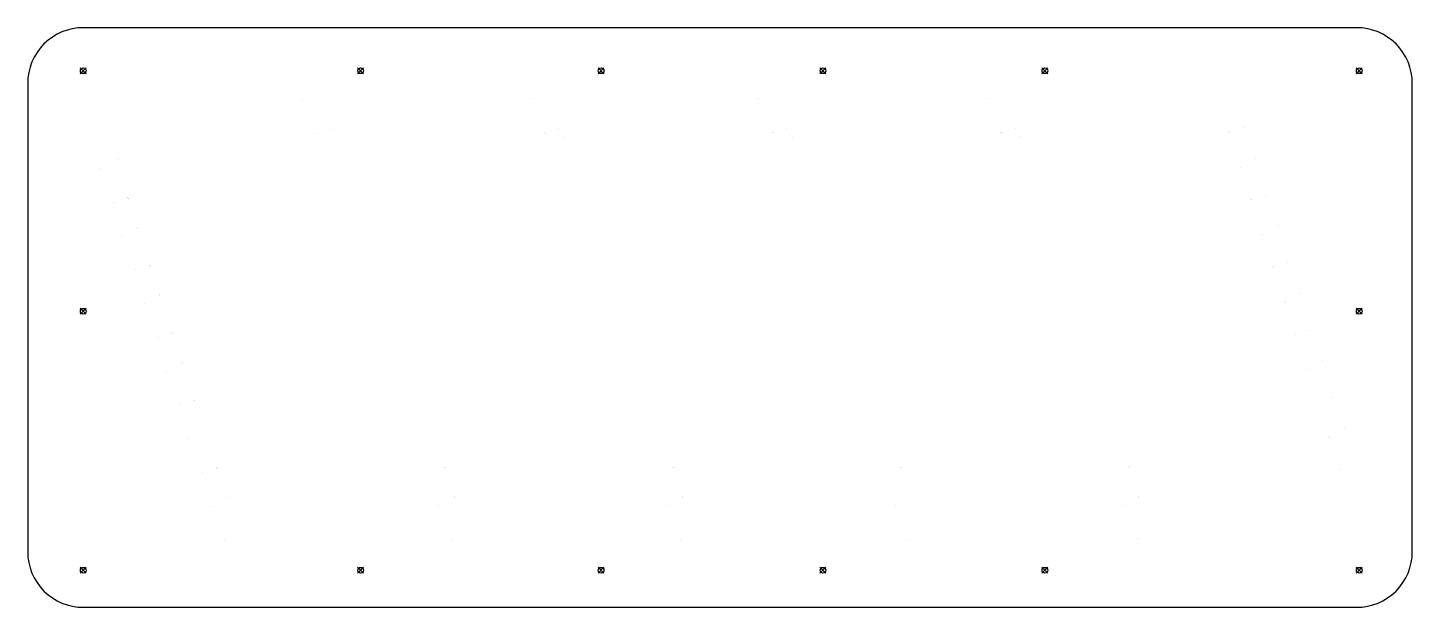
# Model space of a CAD drawing. Header units: millimetres. Extents: x 0 to 749, y 0 to 313.
import ezdxf

# ---------------------------------------------------------------- set-up
doc = ezdxf.new("R2010")
doc.units = ezdxf.units.MM
doc.layers.add('Contour', color=7, linetype='Continuous')
doc.layers.add('Engraving', color=7, linetype='Continuous')

msp = doc.modelspace()

# ---------------------------------------------------------------- linework, layer by layer
at = {"layer": 'Contour', "color": 7, "linetype": 'Continuous'}
for p, q in [((148.419, 274.661), (148.419, 274.661)), ((271.848, 274.86), (271.848, 274.86)), ((395.13, 274.938), (395.13, 274.938)), ((518.453, 275.072), (518.453, 275.072)), ((156.461, 256.099), (156.461, 256.099)), ((163.839, 258.499), (163.839, 258.499)), ((279.478, 256.526), (279.478, 256.526)), ((279.892, 256.298), (279.892, 256.298)), ((287.271, 258.699), (287.271, 258.699)), ((402.731, 256.654), (402.731, 256.654)), ((403.173, 256.377), (403.173, 256.377)), ((410.553, 258.778), (410.553, 258.778)), ((526.022, 256.87), (526.022, 256.87)), ((526.305, 256.551), (526.305, 256.551)), ((526.498, 256.51), (526.498, 256.51)), ((533.877, 258.911), (533.877, 258.911)), ((649.301, 257.01), (649.301, 257.01)), ((649.584, 256.691), (649.584, 256.691)), ((649.777, 256.65), (649.777, 256.65)), ((657.152, 259.051), (657.152, 259.051)), ((290.404, 253.963), (290.404, 253.963)), ((413.683, 254.051), (413.683, 254.051)), ((537.006, 254.19), (537.006, 254.19)), ((48.905, 241.928), (48.905, 241.928)), ((664.132, 242.631), (664.132, 242.631)), ((39.02, 237.104), (39.02, 237.104)), ((655.624, 237.785), (655.624, 237.785)), ((46.597, 218.866), (46.597, 218.866)), ((53.941, 221.257), (53.941, 221.257)), ((54.133, 221.217), (54.133, 221.217)), ((54.29, 221.11), (54.29, 221.11)), ((54.354, 221.029), (54.354, 221.029)), ((661.356, 220.399), (661.356, 220.399)), ((661.874, 220.185), (661.874, 220.185)), ((669.146, 222.571), (669.146, 222.571)), ((59.218, 204.917), (59.218, 204.917)), ((59.5, 205.362), (59.5, 205.362)), ((676.126, 206.15), (676.126, 206.15)), ((50.972, 200.619), (50.972, 200.619)), ((667.618, 201.306), (667.618, 201.306)), ((58.552, 182.375), (58.552, 182.375)), ((65.929, 184.776), (65.929, 184.776)), ((66.122, 184.736), (66.122, 184.736)), ((66.403, 184.416), (66.403, 184.416)), ((673.35, 183.92), (673.35, 183.92)), ((673.868, 183.706), (673.868, 183.706)), ((681.14, 186.092), (681.14, 186.092)), ((71.209, 168.438), (71.209, 168.438)), ((71.488, 168.882), (71.488, 168.882)), ((679.634, 164.945), (679.634, 164.945)), ((679.646, 164.837), (679.646, 164.837)), ((679.863, 165.36), (679.863, 165.36)), ((688.119, 169.671), (688.119, 169.671)), ((62.966, 164.14), (62.966, 164.14)), ((70.543, 145.896), (70.543, 145.896)), ((77.817, 148.284), (77.817, 148.284)), ((78.335, 148.069), (78.335, 148.069)), ((685.289, 147.564), (685.289, 147.564)), ((693.173, 149.627), (693.173, 149.627)), ((74.959, 127.661), (74.959, 127.661)), ((83.254, 131.989), (83.254, 131.989)), ((83.482, 132.402), (83.482, 132.402)), ((691.591, 128.455), (691.591, 128.455)), ((700.153, 133.207), (700.153, 133.207)), ((705.166, 113.149), (705.166, 113.149)), ((82.537, 109.417), (82.537, 109.417)), ((89.811, 111.805), (89.811, 111.805)), ((90.329, 111.59), (90.329, 111.59)), ((86.953, 91.182), (86.953, 91.182)), ((703.621, 91.997), (703.621, 91.997)), ((703.849, 92.401), (703.849, 92.401)), ((712.146, 96.73), (712.146, 96.73)), ((101.908, 75.339), (101.908, 75.339)), ((102.101, 75.298), (102.101, 75.298)), ((102.384, 74.979), (102.384, 74.979)), ((225.234, 75.526), (225.234, 75.526)), ((225.752, 75.311), (225.752, 75.311)), ((348.523, 75.605), (348.523, 75.605)), ((349.034, 75.39), (349.034, 75.39)), ((471.944, 75.751), (471.944, 75.751)), ((472.357, 75.523), (472.357, 75.523)), ((595.118, 75.878), (595.118, 75.878)), ((595.636, 75.663), (595.636, 75.663)), ((94.533, 72.938), (94.533, 72.938)), ((709.283, 74.571), (709.283, 74.571)), ((600.783, 59.996), (600.783, 59.996)), ((98.947, 54.703), (98.947, 54.703)), ((107.456, 59.556), (107.456, 59.556)), ((222.376, 54.903), (222.376, 54.903)), ((230.671, 59.231), (230.671, 59.231)), ((230.898, 59.645), (230.898, 59.645)), ((345.658, 54.981), (345.658, 54.981)), ((354.163, 59.608), (354.163, 59.608)), ((354.175, 59.69), (354.175, 59.69)), ((468.981, 55.115), (468.981, 55.115)), ((592.26, 55.255), (592.26, 55.255)), ((600.555, 59.583), (600.555, 59.583)), ((106.527, 36.459), (106.527, 36.459)), ((229.956, 36.659), (229.956, 36.659)), ((353.236, 36.738), (353.236, 36.738)), ((476.562, 36.871), (476.562, 36.871)), ((599.841, 37.011), (599.841, 37.011))]:
    msp.add_line(p, q, dxfattribs=at)
at = {"layer": 'Contour', "color": 7, "linetype": 'Continuous', "flags": 128}
msp.add_lwpolyline([(718.7, 313.25), (30, 313.25, 0.4142136), (0, 283.25), (0, 30, 0.4142136), (30, 0), (718.7, 0, 0.4142136), (748.7, 30), (748.7, 283.25, 0.4142136)], format="xyb", close=True, dxfattribs=at)
at = {"layer": 'Contour', "color": 7, "linetype": 'Continuous'}
for centre in [(30.038, 290.009), (180.038, 290.009), (310.038, 290.009), (430.038, 290.009), (550.038, 290.009), (720.038, 290.009), (30.038, 160.009), (720.038, 160.009), (30.038, 20.009), (180.038, 20.009), (310.038, 20.009), (430.038, 20.009), (550.038, 20.009), (720.038, 20.009)]:
    msp.add_circle(centre, 1.55, dxfattribs=at)
at = {"layer": 'Engraving', "color": 153, "linetype": 'Continuous'}
for p, q in [((28.4, 291.6), (31.6, 288.4)), ((31.6, 291.6), (28.4, 288.4)), ((178.4, 291.6), (181.6, 288.4)), ((181.6, 291.6), (178.4, 288.4)), ((308.4, 291.6), (311.6, 288.4)), ((311.6, 291.6), (308.4, 288.4)), ((428.4, 291.6), (431.6, 288.4)), ((431.6, 291.6), (428.4, 288.4)), ((548.4, 291.6), (551.6, 288.4)), ((551.6, 291.6), (548.4, 288.4)), ((718.4, 291.6), (721.6, 288.4)), ((721.6, 291.6), (718.4, 288.4)), ((28.4, 161.6), (31.6, 158.4)), ((31.6, 161.6), (28.4, 158.4)), ((718.4, 161.6), (721.6, 158.4)), ((721.6, 161.6), (718.4, 158.4)), ((28.4, 21.6), (31.6, 18.4)), ((31.6, 21.6), (28.4, 18.4)), ((178.4, 21.6), (181.6, 18.4)), ((181.6, 21.6), (178.4, 18.4)), ((308.4, 21.6), (311.6, 18.4)), ((311.6, 21.6), (308.4, 18.4)), ((428.4, 21.6), (431.6, 18.4)), ((431.6, 21.6), (428.4, 18.4)), ((548.4, 21.6), (551.6, 18.4)), ((551.6, 21.6), (548.4, 18.4)), ((718.4, 21.6), (721.6, 18.4)), ((721.6, 21.6), (718.4, 18.4))]:
    msp.add_line(p, q, dxfattribs=at)

doc.saveas('drawing.dxf')
